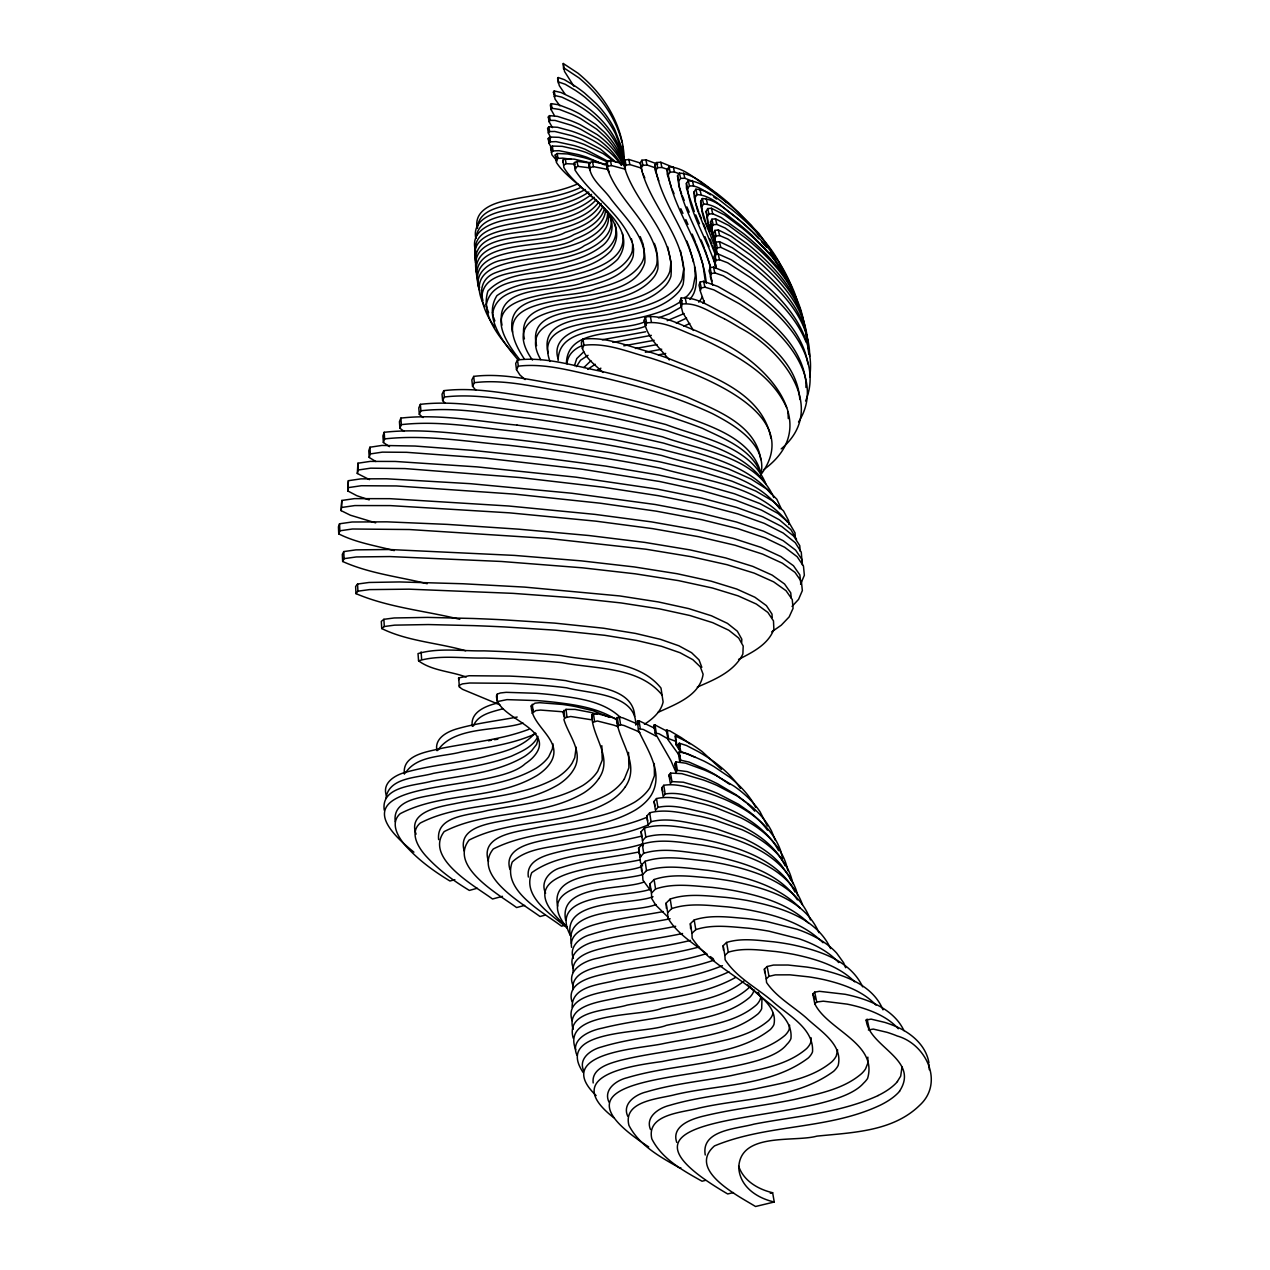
<?xml version="1.0" encoding="UTF-8"?>
<svg xmlns="http://www.w3.org/2000/svg" width="1270" height="1270" viewBox="0 0 1270 1270"><rect width="100%" height="100%" fill="white"/><g stroke="black" fill="none" stroke-linecap="round" stroke-linejoin="round"><path stroke-width="1.5" d="M805.942 387.461L805.958 381.54M867.854 1057.132L867.839 1063.133L865.537 1068.896A47.895 21.669 -10.1 0 1 861.504 1073.69C843.058 1089.549 817.705 1093.93 794.75 1099.407C764.937 1105.567 734.536 1108.662 704.913 1115.774C692.499 1118.568 670.925 1125.569 676.735 1142.397M789.607 1025.112L789.178 1029.43A38.544 18.129 -9.5 0 1 784.939 1035.415C764.492 1052.449 736.267 1055.846 711.168 1061.529C683.212 1066.943 654.606 1069.499 627.253 1077.706C616.585 1080.151 603.075 1089.596 608.949 1102.058M576.167 747.204L574.739 757.698L572.183 763.016A62.278 36.02 -6.5 0 1 557.689 777.145C526.066 795.353 488.474 796.56 453.517 803.942C438.515 806.799 407.511 812.197 416.084 834.152M623.411 158.147L622.84 146.431M624.284 162.687C624.554 131.683 609.124 102.203 586.962 81.169A200.469 156.305 -4.3 0 0 578.04 73.247L563.277 63.5L564.515 71.438L573.929 86.265M741.68 642.382L741.807 639.191L737.346 631.222L727.456 623.38L711.47 615.791L688.689 608.6L658.384 601.948L619.823 595.947L524.621 587.105L462.867 583.755L399.494 581.946L369.046 582.47L357.553 584.041L355.616 586.518L355.997 593.646C388.81 607.616 425.291 610.791 459.788 619.315M809.625 356.505C810.085 323.628 786.86 296.577 763.54 275.923A379.047 258.715 -5.5 0 0 751.141 265.732L733.679 253.428L720.741 247.333L717.312 247.856L716.121 250.793L716.582 254.159M632.682 243.999L632.365 250.634A29.591 22.241 -10.5 0 1 630.825 254.984C621.76 271.526 601.377 277.289 584.422 281.908C560.006 293.148 493.284 281.972 502.015 325.104M607.52 211.55C608.759 225.885 594.773 235.426 583.597 240.808C558.34 252.079 530.257 253.174 503.73 259.842C489.363 261.747 473.091 273.606 479.425 289.798M605.584 210.185C604.409 225.885 587.105 234.267 574.516 239.379C549.783 255.683 462.47 240.824 479.568 290.449M634.746 716.391C633.317 685.943 587.391 686.467 565.864 680.641C554.752 679.212 543.576 678.196 532.4 677.386A473.647 243.919 -5.1 0 0 509.619 676.084L469.09 675.735L458.613 677.958L459.438 687.054L462.534 689.324L499.84 704.834M635.73 725.106C636.73 693.245 588.327 693.674 566.817 687.832C555.673 686.403 544.465 685.403 533.257 684.609A474.789 243.38 -5.1 0 0 510.413 683.323L469.773 683.006L462.534 683.863L459.264 685.228L459.438 687.054M589.328 162.941L577.088 161.385L574.405 162.592L574.167 165.084L576.024 168.719M552.91 743.696L552.434 748.792L548.719 756.729A58.309 33.941 -6.2 0 1 536.527 767.985C508.111 784.717 474.25 786.749 442.547 792.924C426.371 797.385 391.906 797.512 395.256 821.817M574.405 162.592L575.008 170.053C591.534 195.707 620.284 212.725 631.952 241.887M385.969 797.957C389.128 777.018 417.528 778.05 433.419 773.351C459.613 768.62 486.378 765.588 511.429 756.174C521.129 751.649 533.162 746.887 537.924 736.362M811.181 1037.828L810.689 1042.543A40.275 18.701 -9.6 0 1 806.656 1048.56C785.971 1066.451 756.761 1069.737 731.075 1075.626C702.881 1081.056 674.053 1083.659 646.462 1091.882C635.81 1094.359 621.982 1103.566 627.697 1116.171M476.012 238.3C478.123 216.075 506.793 216.011 523.415 211.852C545.703 207.597 569.595 205.105 588.82 192.024M477.456 228.235C478.409 208.994 502.174 206.581 516.779 203.248C538.178 199.152 560.276 196.771 580.311 187.674M481.949 295.64C484.457 273.098 513.731 273.352 530.669 269.018C554.688 264.462 580.644 261.826 600.885 246.824C612.219 239.236 616.061 223.441 607.123 212.058M486.41 304.387C492.315 276.32 530.971 281.607 552.418 274.717C572.77 270.542 595.392 266.51 610.632 251.174C636.572 216.027 571.611 187.388 556.371 162.322L555.244 154.956L557.212 153.527L567.833 153.956L583.835 157.607A167.1 124.65 -7.3 0 1 592.757 160.353L598.694 162.481M492.712 312.642C498.777 284.512 537.528 289.846 559.102 282.908C579.564 278.717 602.282 274.685 617.649 259.318C643.763 223.663 578.485 193.897 563.88 167.513L562.975 160.099L565.277 158.75L574.342 159.179L590.455 162.941M760.714 475.266C768.159 444.833 735.171 425.45 712.486 413.671C685.165 400.844 656.384 391.382 627.221 383.715A691.594 393.065 -3.2 0 0 603.202 377.682C575.294 372.237 546.925 362.776 518.319 366.157L516.493 369.649L519.906 374.967L525.113 379.555M567.039 363.871C567.293 355.282 574.135 348.837 581.708 345.821M574.437 365.681L576.755 358.584L583.771 351.79M538.083 739.124L536.607 744.363L531.717 750.665A55.293 32.385 -6 0 1 524.431 756.491C496.237 773.192 462.597 775.208 431.101 781.352C415.02 785.749 380.683 786.003 384.254 810.212M809.704 376.904C815.467 338.82 789.591 304.625 761.603 281.734A372.475 253.476 -5.7 0 0 748.982 271.764L731.234 259.794L718.185 253.984L714.804 254.587L713.708 257.572L715.804 266.049M837.628 1049.941L836.247 1056.005A43.18 19.796 -9.9 0 1 831.739 1061.879C810.498 1079.548 781.225 1083.104 755.158 1088.946C726.726 1094.422 697.643 1097.058 669.798 1105.297C659.162 1107.821 645.033 1116.774 650.51 1129.554M524.113 358.664C470.281 276.844 618.982 317.135 642.699 267.859A31.274 23.336 -10.7 0 0 644.842 262.334C646.557 236.918 625.269 217.757 611.013 199.12C603.409 187.817 587.565 177.816 589.455 162.639L592.55 161.639L605.6 164.163M589.693 170.164L589.455 162.639M754.031 989.933L753.348 992.14A36.671 17.812 -9.2 0 1 749.887 997.204C727.027 1016.746 694.515 1019.175 666.274 1025.382C645.509 1034.113 553.212 1028.351 583.263 1072.642M616.775 719.153A131.366 74.533 -6.8 0 0 612.759 717.629L596.281 713.422L591.915 714.74L591.836 718.979M591.915 714.74C591.296 736.362 613.727 757.142 598.821 778.573M760.73 997.569L760.031 999.76A36.719 17.716 -9.2 0 1 756.555 1004.792C736.79 1022.017 708.787 1025.239 684.181 1030.922C656.638 1036.304 628.412 1038.765 601.488 1046.972C591.455 1049.48 578.453 1058.148 583.422 1070.086M604.504 208.597C600.551 222.409 586.01 229.759 573.738 234.632C548.084 251.381 460.28 235.394 479.647 287.385M802.481 565.055L801.942 559.514L795.623 550.132L783.145 540.671L763.714 531.273L736.505 522.018L700.611 513.064L655.145 504.492L571.77 493.236L470.36 483.679L386.461 478.79L360.902 478.869L348.377 480.695L347.789 490.95L356.902 495.729L369.205 499.888M347.789 490.95L348.377 480.695M654.796 728.52A180.562 101.203 -6.5 0 0 653.145 727.504L639.048 720.804L637.492 721.027L637.778 724.471M800.211 551.291L799.767 545.687L793.75 536.146L781.701 526.494L762.857 516.858L736.394 507.333L701.484 498.031L657.209 489.093L575.961 477.171L477.075 466.884L395.208 461.454L370.221 461.391L357.934 463.217L357.299 473.472L369.491 479.647M357.299 473.472L358.315 469.995L357.934 463.217M637.492 721.027L638.35 730.028C647.287 750.062 664.385 773.112 651.161 795.258A61.881 34.893 -7.9 0 1 635.698 809.831C592.122 835.231 537.591 826.564 493.284 848.979C472.107 875.109 522.557 903.684 540.004 916.511L545.068 915.162M800.83 583.962L799.878 574.929L793.464 565.753L780.828 556.546L761.174 547.433L733.647 538.543L697.373 529.971L651.431 521.875L594.836 514.366L508.635 506L389.858 498.681L354.441 498.634L341.805 500.459L341.185 510.667L350.377 515.207L375.65 522.859M341.185 510.667L341.805 500.459M772.986 1013.349L772.223 1015.508A37.322 17.78 -9.3 0 1 768.636 1020.509C748.554 1037.638 720.439 1040.94 695.611 1046.623C670.528 1051.354 645.081 1054.227 620.268 1060.387C609.267 1063.45 591.328 1068.213 593.169 1082.961M795.242 536.654L795.036 532.876L789.4 523.208L777.954 513.413L759.952 503.571L734.584 493.824L701.04 484.251L658.447 474.98L605.917 466.122L539.559 457.39L471.948 450.326L415.036 446.04L381.889 445.437L369.919 447.231L368.792 450.771L369.205 457.47L375.825 461.534M369.205 457.47L370.332 453.93L369.919 447.231M805.64 379.809C801.164 348.329 776.272 325.072 751.745 307.213A368.062 246.221 -5.9 0 0 737.664 297.751L717.963 286.512L703.628 281.305L700.024 282.115L699.008 285.21L700.214 290.306M700.024 282.115L701.278 287.972L700.262 291.068L704.517 302.974M693.42 330.47L682.641 312.356L679.99 301.276L681.053 298.101C696.15 296.45 709.724 306.784 723.027 312.865A377.825 249.158 -5.7 0 1 738.775 322.056C766.524 339.836 797.401 364.061 799.814 399.463M681.212 307.213L682.276 304.038L681.053 298.101M807.942 363.918C803.116 334.518 780.971 311.896 758.555 293.941A368.3 248.793 -5.8 0 0 745.411 284.226L726.98 272.621L713.518 267.097L710.073 267.795L709.041 270.827L712.105 281.019M710.073 267.795L711.359 273.606L710.327 276.638L712.708 285.115M788.765 524.542L788.686 520.748L783.542 510.984L772.843 501.063L755.841 491.077L731.806 481.124L699.945 471.297L659.447 461.74L609.425 452.549L546.227 443.405A1292.146 581.898 -2.6 0 0 506.984 438.642C466.217 435.134 425.053 427.752 384.191 432.292L382.921 435.88L383.365 442.5L389.493 446.627M383.365 442.5L384.635 438.912L384.191 432.292M791.226 598.138L790.75 592.852L784.527 583.978L772.16 575.119L752.824 566.404L725.726 557.959L689.991 549.894L644.716 542.385L588.962 535.527L518.652 529.177L447.135 524.383L387.048 521.843L352.092 522.002L339.534 523.78L338.423 526.875L338.757 533.892C356.076 542.687 375.618 545.671 394.256 550.608M338.757 533.892L339.852 530.797L339.534 523.78M714.804 254.587L716.089 260.334L714.994 263.303L715.851 268.367M805.577 401.034C822.198 361.299 790.003 322.516 759.952 299.72A369.205 248.65 -5.8 0 0 746.776 290.02L723.233 275.78L714.804 272.891L711.359 273.606M669.29 359.95C659.733 347.71 645.938 336.55 644.239 320.151L645.477 316.881C663.067 314.627 679.625 324.707 695.785 330.644A416.687 267.843 -5.2 0 1 709.978 337.217C760.968 356.695 827.278 422.831 764.127 469.36M645.366 326.168L646.62 322.897L645.477 316.881M517.033 425.117C478.488 421.338 439.547 413.718 400.86 418.1L399.431 421.688L399.907 428.228L404.082 431.371M399.907 428.228L401.352 424.64L400.86 418.1M807.736 341.757C803.942 312.579 783.384 289.163 762.143 270.256A378.127 258.858 -5.5 0 0 749.776 260.064L732.361 247.761L719.455 241.665L716.026 242.189L714.835 245.11L716.677 253.587M532.463 360.045C499.999 314.135 560.769 309.023 591.455 304.197C613.426 299.434 639.794 295.481 654.367 276.463A33.163 24.654 -11 0 0 657.892 268.684C660.146 226.568 615.569 201.739 605.933 163.766L606.981 161.258L610.473 160.48L624.237 164.148M606.869 168.831L607.901 166.322L606.981 161.258M800.576 584.216L804.354 575.294L803.465 566.087L797.147 556.704L784.654 547.259L765.175 537.877L737.886 528.653L701.913 519.716L656.336 511.175L600.154 503.19L514.54 494.125L396.494 485.95L361.299 485.727L348.726 487.553M576.374 366.633L580.517 360.251L588.073 355.314M773.779 497.57C755.967 456.057 700.119 450.358 662.527 436.832C633.492 430.022 604.329 423.783 574.865 419.068A1086.945 530.304 -2.5 0 0 528.971 411.988C492.982 407.972 456.581 400.145 420.37 404.336L418.782 407.924L419.322 414.369L423.021 417.544M419.322 414.369L420.91 410.781L420.37 404.336M405.447 772.938C417.131 755.126 442.992 756.936 461.581 751.872C486.728 747.411 512.667 744.283 536.099 733.504M805.529 329.867C801.37 301.323 781.558 278.257 760.92 259.382A384.143 264.287 -5.3 0 0 748.633 248.968L731.282 236.331L718.328 229.965L714.819 230.41L713.502 233.283L715.645 243.475M437.642 750.522C454.596 725.662 496.903 731.568 523.049 723.074M620.22 717.217C602.329 700.389 576.358 698.056 552.99 694.865A289.528 157.305 -5.7 0 0 536.4 693.293L506.19 692.325L500.364 692.975L497.237 694.15L496.491 695.817C496.062 719.106 560.245 728.98 532.543 757.872A55.435 32.337 -6 0 1 525.24 763.699C491.776 795.512 315.69 773.493 413.925 852.138M714.819 230.41L716.105 236.029L714.788 238.903L715.343 243.935M497.237 703.12L497.237 694.15M602.52 207.058C595.678 221.424 579.311 227.949 565.086 232.505C540.702 245.904 467.408 232.823 477.06 277.463M770.938 438.198C762.127 391.144 706.945 374.221 667.623 358.108A523.78 320.103 -4.1 0 0 649.002 351.806C627.491 346.075 605.504 336.312 582.978 339.201L581.39 342.582C581.914 355.965 594.297 363.998 603.012 372.459M582.358 348.694L583.946 345.297L582.978 339.201M473.281 726.107C477.869 714.296 492.173 711.867 502.952 708.739M766.016 484.362C750.633 445.405 700.85 437.785 665.956 424.561C639.429 417.592 612.759 411.178 585.756 406.289A970.359 495.395 -2.6 0 0 543.735 398.939C510.651 394.7 477.155 386.667 443.77 390.652L442.039 394.224L442.627 400.59L445.294 403.257M442.627 400.59L444.373 397.018L443.77 390.652M772.176 617.49L772.001 614.108L766.397 605.631L754.888 597.233L736.695 589.026L711.073 581.152L677.18 573.738L634.206 566.928L581.247 560.864L514.461 555.403L389.366 549.513L355.965 549.862L343.741 551.577L342.313 554.403L342.646 561.483C369.3 573.484 399.002 576.77 427.212 583.724M342.646 561.483L344.091 558.657L343.741 551.577M712.867 233.934L710.47 222.044L711.914 219.202L715.534 218.837L728.662 225.425L746.093 238.363A389.588 269.224 -5.1 0 1 758.396 248.983C779.891 268.526 798.83 292.814 803.735 322.151M715.407 242.872L712.153 232.616L711.74 227.6L713.184 224.758L711.914 219.202M624.284 779.161L628.904 767.731L628.539 752.396M761.095 473.837C751.316 435.34 704.58 424.942 672.56 411.75C648.954 404.622 625.173 398.034 601.028 392.954A840.2 451.358 -2.7 0 0 563.499 385.35C533.844 380.857 503.761 372.65 473.694 376.396L471.853 379.936L472.535 386.223L475.821 390.223M625.411 786.702C640.89 763.635 618.093 741.426 616.394 718.455L619.442 717.121L622.919 717.883L635.127 723.027A148.288 83.772 -6.8 0 1 636.905 723.948M472.535 386.223L474.377 382.683L473.694 376.396M601.202 203.375C592.439 219.519 572.833 225.504 556.26 229.965C532.384 240.84 467.074 230.251 476.52 272.717M760.793 459.661C755.713 424.005 715.312 409.988 686.864 396.891C666.893 389.62 646.747 382.857 626.142 377.571A690.023 393.589 -3.2 0 0 602.186 371.523C574.357 366.062 546.052 356.584 517.525 359.966L515.699 363.442L516.493 369.649M597.313 714.216A140.224 79.423 -6.7 0 0 589.994 712.264L575.024 709.406L565.991 709.374L562.959 712.089L564.15 717.121M563.832 710.406L564.801 717.867L563.912 719.55C568.658 735.822 584.692 752.904 573.135 770.398A62.436 35.957 -6.5 0 1 558.594 784.511C516.477 809.8 463.09 800.814 420.195 823.087C408.734 832.961 418.878 848.582 426.895 857.044C439.166 870.331 453.93 881.078 469.344 890.413L477.234 888.27M625.554 169.72L623.633 162.56L625.03 160.02L628.856 159.464L640.366 163.02M540.766 359.648C518.89 322.04 570.77 316.024 595.408 312.468C619.792 307.515 648.319 304.435 666.083 285.036A34.766 25.733 -11.4 0 0 670.925 276.288C675.307 234.442 635.698 205.121 624.602 167.656L626.015 165.132L625.03 160.02M563.531 68.961L563.277 63.5M707.819 221.536L706.12 211.36L707.692 208.566L711.438 208.264L724.773 215.074L742.394 228.251A393.906 273.32 -4.9 0 1 754.809 239.046C774.7 257.588 793.306 279.829 798.703 307.181M715.899 245.3L707.66 221.869L707.358 216.868L708.93 214.058L707.692 208.566M798.544 421.957C824.865 380.857 787.194 335.264 753.126 313.055A368.967 246.062 -5.9 0 0 739.013 303.594L713.851 289.862L704.898 287.163L701.278 287.972M705.58 221.631L700.818 206.28L700.627 201.295L702.31 198.533C716.232 199.231 726.742 210.931 737.648 218.63A396.669 276.288 -4.7 0 1 750.205 229.537C767.62 245.681 783.558 264.398 791.575 287.068M717.232 252.333L703.802 218.615L702.04 211.725L701.85 206.74L703.532 203.978L702.31 198.533M897.35 1081.548L900.684 1076.134L902.018 1066.943M899.509 1091.216C920.337 1059.482 868.632 1046.956 866.188 1020L871.093 1019.127L884.761 1022.382A144.097 64.77 -9.7 0 1 895.001 1026.096C910.86 1032.621 926.068 1045.226 928.957 1062.974M624.014 160.052L621.363 146.812L614.616 129.222A149.098 116.586 -6.1 0 0 596.456 103.791L584.39 92.885A169.466 131.874 -5.5 0 0 574.611 85.788L564.404 79.677L558.244 77.549L557.578 78.613L559.292 85.646L565.039 94.155M558.34 83.185L558.244 77.549M454.835 879.665L449.945 880.999C434.467 871.649 419.64 860.901 407.289 847.614C399.288 839.184 388.874 823.69 400.193 813.689C442.658 791.464 495.697 800.513 537.4 775.271A58.483 33.877 -6.2 0 0 549.608 764.032C565.848 741.029 531.05 727.202 531.225 705.866L534.987 703.167L539.655 702.691L562.578 704.469A185.642 103.886 -6.2 0 1 574.977 706.469L592.963 710.66L608.981 717.137M642.207 171.879L640.207 162.798L641.874 160.242L645.922 159.861L657.701 164.148M532.082 713.248L535.861 710.565L540.544 710.073L563.531 711.835M550.021 361.474C535.067 321.913 593.36 324.406 616.283 317.929C638.016 313.357 662.972 309.308 678.593 291.973A35.687 26.289 -11.7 0 0 683.133 284.305C690.293 240.855 650.113 207.899 641.239 167.942L642.906 165.386L641.874 160.242M715.836 255.921L697.071 209.121L694.182 196.866L694.055 191.913L695.849 189.198C710.009 189.96 720.741 201.724 731.869 209.55A397.51 277.876 -4.5 0 1 744.601 220.504C760.365 235.125 775.24 251.587 783.685 271.574M695.373 202.263L695.261 197.31L697.055 194.596L695.849 189.198M559.911 105.87L555.101 99.203L553.418 92.107L554.228 90.932L561.038 92.519L572.151 97.853A152.765 118.412 -6.2 0 1 580.612 102.854C602.155 116.538 619.887 138.255 623.903 163.957M554.18 96.726L554.99 95.552L554.228 90.932M694.309 211.518L686.467 188.246L686.403 183.34L688.276 180.657C702.643 181.451 713.613 193.183 724.979 201.057A395.875 277.717 -4.5 0 1 737.902 212.011L758.984 233.521L771.049 250.539M715.804 266.922C708.12 240.332 690.737 216.376 687.578 188.69L689.451 185.991L688.276 180.657M658.812 180.88L654.987 169.736L654.78 165.1L656.606 162.512L660.797 162.258L672.655 167.084M693.483 262.176C685.498 229.806 662.035 202.867 655.86 170.291L657.685 167.703L656.606 162.512M760.968 474.567C803.672 416.258 711.629 380 668.814 364.173A525.018 319.77 -4.1 0 0 650.145 357.886C628.571 352.155 606.52 342.408 583.946 345.297M710.184 266.589C701.58 235.537 680.91 208.105 677.529 175.768L679.434 173.117C693.96 173.863 705.199 185.452 716.772 193.294A391.017 275.272 -4.4 0 1 729.901 204.121L751.316 225.425L759.698 236.284M678.72 185.896L678.672 181.054L680.593 178.403L679.434 173.117M671.433 187.388L667.242 174.276L667.147 169.513L669.052 166.894C683.625 167.497 695.119 178.8 706.866 186.468A381.54 269.621 -4.5 0 1 712.47 190.754M706.279 283.305C702.913 244.3 674.608 212.582 668.258 174.752L670.179 172.133L669.052 166.894M675.973 761.905L677.386 770.318L676.18 771.969L674.767 763.556L675.973 761.905L685.689 763.191L704.342 770.001A241.935 128.873 -6.9 0 1 716.248 775.573L734.203 786.257A216.551 116.046 -7.2 0 1 760.016 811.705L767.334 825.992M679.228 751.903L680.641 760.206L679.72 761.46L678.307 753.173L679.228 751.903L687.53 753.761L703.707 760.968A254.238 136.35 -6.6 0 1 714.105 766.667L729.853 777.367A225.885 121.904 -6.9 0 1 752.808 802.195L755.602 807.355M623.967 164.957L620.855 156.432A118.904 92.313 -7.4 0 0 604.091 131.953L595.947 124.603L579.771 113.951A143.827 110.934 -6.7 0 0 570.674 109.426L558.705 104.775L551.291 103.648L550.323 104.918L551.069 109.585L554.434 115.57M535.13 732.853C522.494 748.173 501.142 752.348 482.917 757.174C457.883 762.841 432.165 765.08 407.384 771.811C396.7 774.224 381.968 781.875 386.223 795.147M551.069 109.585L552.037 108.315L551.291 103.648M598.567 202.47C586.613 217.884 565.928 222.774 547.846 226.949C525.685 235.664 473.789 227.616 475.393 262.779M670.528 773.065L671.941 781.606L670.369 783.669L668.957 775.129L670.528 773.065L681.863 773.668L703.231 779.955A233.14 123.253 -7.1 0 1 716.772 785.336L737.06 795.925L748.697 804.116A207.169 110.204 -7.4 0 1 771.541 831.088L775.383 840.422M355.997 593.646L357.934 591.169L357.553 584.041M778.605 850.646A199.342 104.648 -7.6 0 0 725.186 807.482L717.836 804.577A230.188 119.904 -7.3 0 0 706.358 800.64C693.007 797.147 679.148 791.654 665.162 793.972L663.162 796.449L661.765 787.797L663.75 785.304C677.704 782.987 691.515 788.511 704.834 792.02A229.489 120.237 -7.3 0 1 716.28 795.972L723.598 798.894A198.739 104.934 -7.6 0 1 781.018 851.9L782.479 858.361M583.882 367.522L590.947 360.728M679.307 743.204L680.704 751.38L679.958 752.3L678.561 744.125L679.307 743.204L686.467 745.506L698.309 751.649A265.351 143.256 -6.2 0 1 709.612 758.65C721.423 766.762 732.457 776.43 740.426 788.432M552.45 127.619L549.084 121.698L548.338 116.983L549.466 115.633L557.498 116.38L570.293 120.491A140.51 107.775 -7 0 1 579.993 124.619L597.154 134.604A109.966 85.026 -7.8 0 1 622.522 163.846M549.084 121.698L550.212 120.348L554.99 120.412L571.087 125.19A140.827 107.775 -7 0 1 580.803 129.318L598.011 139.303A110.204 85.026 -7.8 0 1 621.649 165.211M617.522 726.107L620.586 724.757L624.062 725.519L636.318 730.647A148.701 83.598 -6.8 0 1 639.874 732.52M785.178 865.838A194.358 101.171 -7.7 0 0 776.907 852.757A192.119 100.044 -7.7 0 0 742.125 826.294L716.915 816.229A228.902 118.078 -7.4 0 0 704.183 812.498C689.102 809.276 673.354 803.973 657.892 807.355L655.447 810.26L654.05 801.465L656.495 798.56C671.925 795.179 687.626 800.497 702.643 803.751A228.203 118.412 -7.4 0 1 715.359 807.498L740.489 817.61A191.532 100.314 -7.7 0 1 775.208 844.169A193.77 101.457 -7.7 0 1 787.797 870.712M790.813 880.253A192.453 99.282 -7.8 0 0 788.289 875.157L781.304 865.14A186.436 96.234 -7.9 0 0 743.76 838.549L716.248 828.802A229.918 117.348 -7.5 0 0 702.278 825.325C685.53 822.373 667.972 817.34 651.065 821.722L648.16 825.024L646.795 816.102L649.684 812.8C666.528 808.418 684.038 813.483 700.722 816.435A229.219 117.697 -7.5 0 1 714.661 819.944L742.093 829.739A185.849 96.504 -7.9 0 1 779.558 856.424M596.265 199.676C579.58 217.71 553.212 220.853 530.384 225.425C510.334 229.664 467.995 230.68 475.631 261.414M641.794 836.755L641.128 831.644L644.446 827.992C662.591 822.738 681.736 827.484 699.945 830.135A231.426 117.491 -7.5 0 1 714.978 833.406C747.22 841.661 784.082 856.504 796.29 890.318A192.945 99.187 -7.8 0 1 797.655 895.652M621.141 165.068C611.41 151.162 596.916 141.287 581.406 134.81A141.414 107.791 -7.2 0 0 571.135 130.985L557.514 127.286L548.878 126.809L547.576 128.222L548.338 132.969L550.799 137.716M643.176 845.804L642.493 840.692L645.827 837.041C664.035 831.787 683.228 836.517 701.5 839.153A232.124 117.126 -7.5 0 1 716.582 842.391C746.569 850.217 780.145 862.759 794.988 892.064M548.338 132.969L549.624 131.556L554.784 131.461L571.929 135.731A141.732 107.791 -7.2 0 1 582.231 139.557L600.377 149.034L615.712 162.02M792.051 606.409L798.56 599.376L802.354 590.582L801.402 581.549L794.988 572.389L782.336 563.197L762.619 554.117L735.028 545.243L698.659 536.702L652.605 528.637L595.868 521.16L509.445 512.842L390.319 505.603L354.822 505.571L342.138 507.397M641.175 856.71L639.128 853.424L638.604 848.074L642.303 844.137C661.495 838.184 681.958 842.613 701.421 844.979A233.537 117.173 -7.6 0 1 717.344 847.995C750.681 855.694 789.797 869.601 802.497 904.653M642.556 865.87L640.493 862.6L639.985 857.25L643.684 853.329C662.94 847.376 683.466 851.773 702.993 854.107A234.267 116.808 -7.6 0 1 718.963 857.107C748.03 863.933 779.732 874.252 797.465 899.906M641.556 870.871L641.175 865.378L645.128 861.282C664.988 854.869 686.292 858.98 706.564 861.092A234.14 116.062 -7.7 0 1 723.043 863.902C756.952 871.125 797.481 884.158 810.435 919.909M650.589 890.587L642.953 880.158L642.572 874.697L646.525 870.601C666.464 864.187 687.832 868.267 708.168 870.363A234.871 115.665 -7.7 0 1 724.694 873.141C751.888 878.808 779.986 887.635 799.957 907.907M650.319 889.127L650.034 883.666L654.098 879.538C672.306 873.347 691.928 876.522 710.644 878.014A231.442 113.332 -7.9 0 1 732.853 881.332C765.477 888.095 804.72 899.271 818.928 932.688M668.179 917.305L655.749 905.113L651.748 898.541L651.462 893.096L655.558 888.984C673.814 882.793 693.499 885.936 712.279 887.412A232.172 112.935 -7.9 0 1 734.552 890.699C761.174 895.985 788.924 903.954 808.831 923.369M868.362 1029.954L873.284 1029.081L886.984 1032.304A144.558 64.468 -9.7 0 1 897.255 1036.003C926.036 1044.004 944.324 1082.421 919.893 1105.091C892.858 1131.713 852.392 1132.491 816.928 1136.126C794.179 1142.413 740.251 1131.919 738.759 1167.447A174.18 73.247 -10.7 0 0 740.188 1175.385C744.934 1190.196 759.889 1198.737 774.255 1202.007L772.636 1192.72C758.238 1189.403 743.331 1180.767 738.616 1165.939M666.385 908.336L666.163 903.065L670.195 899.049C688.022 893.016 707.263 895.985 725.63 897.366A225.314 108.966 -8.1 0 1 747.379 900.493C778.685 906.859 816.118 917.115 830.612 948.595M707.358 954.373C693.436 943.261 676.926 933.704 667.861 917.861L667.655 912.606L671.703 908.606C689.594 902.573 708.882 905.51 727.313 906.859A226.028 108.569 -8.1 0 1 749.125 909.971C775.732 915.051 803.402 923.068 823.024 942.737M552.18 149.146L548.989 143.288L548.243 138.478L549.719 137.033L558.99 137.335L573.405 140.795A145.844 110.427 -7.3 0 1 584.232 144.447L603.234 153.638L612.664 160.306M548.989 143.288L550.481 141.827L556.038 141.621L574.215 145.59A146.177 110.427 -7.3 0 1 585.057 149.241L608.838 161.766M690.578 928.592L690.372 923.687L694.182 919.988C711.073 914.416 729.202 917.226 746.538 918.575A214.424 102.378 -8.3 0 1 767.08 921.591L797.084 929.243A163.751 79.248 -8.7 0 1 836.708 953.167L843.597 962.708L845.645 967.724M648.7 1146.921C517.35 1061.418 753.666 1087.104 786.67 1044.575A38.656 18.05 -9.4 0 0 790.94 1038.606C793.163 1016.873 768.652 1004.475 754.936 991.584C734.108 973.915 707.581 961.358 692.15 938.228L691.959 933.339L695.785 929.64C712.724 924.068 730.917 926.862 748.3 928.179A215.106 101.981 -8.3 0 1 768.921 931.164L798.989 938.768A164.274 78.962 -8.7 0 1 838.708 962.565M723.424 950.024L723.186 945.674L726.583 942.451C741.839 937.704 758.111 940.403 773.7 941.8A198.485 93.535 -8.6 0 1 792.242 944.753C818.959 950.516 850.186 960.183 862.663 986.838M680.799 1167.654L679.672 1167.924C660.527 1157.192 639.35 1145.572 628.92 1125.363C622.697 1100.661 659.067 1098.947 675.1 1094.629C719.28 1084.231 770.842 1086.326 808.466 1057.831A40.402 18.621 -9.6 0 0 812.53 1051.846C814.134 1027.763 786.844 1014.73 771.541 1000.442C755.872 987.298 736.409 977.281 725.122 959.755L724.884 955.421L728.297 952.198C743.601 947.452 759.92 950.135 775.557 951.516A199.12 93.154 -8.6 0 1 794.163 954.437C815.896 959.025 838.629 965.756 854.726 981.837M594.233 197.294C574.707 214.582 547.322 216.98 522.78 221.758C505.19 225.425 471.964 227.505 475.567 252.984M685.165 298.021L687.943 295.227A36.401 26.765 -11.9 0 0 692.928 287.687L695.293 275.923L694.579 266.875M764.731 972.693L764.397 969.105L767.144 966.518L773.446 965.057L788.067 965.025L806.879 967.089A178.34 82.868 -9 0 1 822.627 970.026C846.106 975.693 873.22 985.742 882.983 1009.84M814.991 998.934L812.816 993.934L814.721 992.14L819.42 991.314L845.137 994.283A157.083 71.882 -9.4 0 1 857.377 997.268C875.951 1002.697 895.366 1012.365 903.986 1030.684M705.469 1180.37L702.024 1181.211C683.054 1170.575 661.956 1159.034 651.812 1138.857C646.128 1114.012 682.609 1112.599 698.802 1108.138C743.537 1097.788 795.242 1099.503 833.66 1071.277A43.323 19.701 -9.9 0 0 838.184 1065.419C843.248 1044.21 819.483 1030.494 806.355 1017.921C793.083 1006.237 776.637 997.363 766.556 982.504L766.239 978.932L769.001 976.344L775.303 974.884L789.988 974.836L808.847 976.868A178.911 82.518 -9 0 1 824.643 979.789C843.264 984.266 862.6 990.838 875.998 1005.141M733.473 1192.562L727.694 1193.959C571.913 1102.931 823.865 1128.871 863.521 1083.215A48.054 21.574 -10.1 0 0 867.585 1078.436C877.983 1043.416 827.326 1029.843 814.8 1003.824L816.721 1002.03L823.278 1001.173L847.233 1004.141A157.591 71.564 -9.4 0 1 859.504 1007.11C873.744 1011.349 888.222 1017.492 898.303 1028.748M744.061 980.964C721.138 999.442 689.769 1002.316 661.94 1008.237C641.953 1017.016 560.165 1010.428 575.739 1049.766M781.193 448.897C829.088 408.575 781.844 349.504 740.14 327.962A378.762 248.983 -5.8 0 0 724.36 318.786M721.471 769.461L702.119 751.554A266.859 145.177 -6 0 0 690.213 743.442L675.307 735.901L675.942 744.617L679.117 749.681M675.942 744.617L680.418 745.236M557.07 161.02L551.926 154.845L550.608 147.526L552.307 146.066L562.229 146.352L577.437 149.765A154.75 116.316 -7.3 0 1 585.962 152.4L607.028 161.703M551.37 152.384L553.085 150.924L559.054 150.685L578.263 154.607A155.099 116.316 -7.4 0 1 586.803 157.226L604.599 164.846M591.582 194.358C569.658 211.598 540.544 213.169 514.207 218.551C497.062 220.662 468.011 228.394 475.805 251.65M701.834 667.306L699.04 659.908L691.578 652.701L678.878 645.795L660.384 639.318L635.508 633.428L603.631 628.237L554.657 623.11L503.857 619.839A1034.351 456.39 -4.1 0 0 473.17 618.49L427.704 617.395L394.176 617.966L383.873 619.315L381.302 621.379L381.746 628.555C407.686 641.334 438.071 642.763 465.677 650.78M381.746 628.555L384.318 626.507L394.652 625.142L428.276 624.554L473.869 625.634A1036.574 455.216 -4.1 0 1 504.634 626.951L555.577 630.19L604.679 635.286L636.635 640.445L661.575 646.319L680.117 652.764L692.833 659.67L700.326 666.861L703.104 674.227C699.961 695.881 675.18 704.342 657.812 712.486M587.677 369.237L595.281 364.284M556.022 159.845L557.99 158.417L562.626 158.131L571.008 159.242M771.684 631.889L781.288 625.173L789.162 616.918L793.067 608.346L792.258 599.567L786.035 590.693L773.636 581.85L754.269 573.151L727.107 564.721L691.277 556.704L645.89 549.211L548.513 538.464L409.4 529.526L352.457 529.003L339.852 530.797M592.963 722.297L597.344 720.979L613.87 725.17A131.715 74.39 -6.9 0 1 617.887 726.678M682.101 300.577C655.764 318.913 622.395 319.722 592.042 326.469C575.85 328.581 551.466 337.931 558.054 358.712M681.545 306.832L669.528 313.722L658.463 317.897M644.446 724.297C652.637 718.931 660.924 711.946 663.115 701.961L661.003 688.086C637.857 659.32 594.312 662.035 561.165 655.542C545.83 654.05 530.463 653.002 515.096 652.177A736.775 352.028 -4.6 0 0 483.949 650.859C462.121 651.304 439.039 647.446 418.02 653.59L418.56 660.813C431.911 670.798 450.755 671.274 466.201 677.053M735.536 977.487C702.358 995.696 663.623 998.188 627.078 1005.11C610.187 1010.587 564.975 1009.587 573.23 1038.193M563.785 165.021L566.071 163.671L575.167 164.116M585.089 189.516C561.419 203.121 533.479 204.438 507.349 210.185C493.014 212.487 471.773 219.932 475.837 238.427M418.56 660.813C439.642 654.653 462.788 658.495 484.68 658.035A738.442 351.187 -4.6 0 1 515.906 659.336C531.32 660.146 546.719 661.194 562.102 662.67C595.312 669.147 638.921 666.369 662.178 695.119M679.926 756.237L668.179 739.95L666.274 730.345L669.671 730.79L680.942 737.425A252.651 138.7 -6 0 1 689.896 743.839M738.568 659.416C752.284 652.399 768.112 644.668 773.875 629.317L773.478 620.887L767.858 612.426L756.317 604.028L738.092 595.852L712.406 587.994L678.434 580.612L635.349 573.834L582.247 567.801L501.364 561.467L389.842 556.562L356.346 556.943L344.091 558.657M667.607 738.283L675.878 741.347M597.408 369.983L600.9 368.189M684.054 313.563L667.163 320.691M686.578 318.072L676.211 322.993M689.816 323.485L683.768 326.215M728.901 971.82C693.706 988.33 654.145 990.521 616.506 998.061C600.599 1001.792 565.42 1005.126 573.135 1029.335M564.801 717.867L570.643 716.486L591.026 719.709M575.246 167.561L577.929 166.37L590.185 167.91M878.189 1095.55C839.137 1113.393 795.56 1116.076 753.904 1124.156C737.298 1128.855 700.802 1129.808 705.247 1154.986M646.954 817.261C616.156 830.04 582.47 832.469 550.053 838.962C534.606 842.232 502.888 846.772 509.984 869.505M648.144 824.928C623.586 835.247 596.9 838.565 570.865 843.121C551.196 847.725 527.717 847.455 512.223 862.028C501.809 890.587 542.719 911.955 561.562 926.179L565.658 925.084M577.755 183.864C555.879 193.405 531.781 195.183 508.683 200.184C494.347 202.454 473.218 209.963 477.266 228.409M697.309 687.086C714.407 679.672 734.25 671.735 742.871 654.018L743.204 646.049L738.727 638.08L728.821 630.253L712.787 622.697L689.959 615.521L659.574 608.886L620.919 602.917L573.199 597.773L513.001 593.36L409.035 589.169L369.459 589.613L357.934 591.169M722.408 965.676C688.308 979.63 651.177 982.456 615.347 989.425C599.424 993.14 564.372 996.585 572.119 1020.778M497.999 701.469L506.984 699.627L537.274 700.595A290.274 156.988 -5.7 0 1 553.91 702.151C574.929 704.691 596.741 707.676 615.109 718.899M528.892 729.313C501.047 739.838 471.138 742.41 442.15 748.205C428.308 751.729 401.891 754.364 404.384 774.113M590.328 167.656L593.439 166.656L606.52 169.18M706.072 953.738C673.402 963.74 639.143 966.502 605.838 973.677C592.153 976.693 565.944 982.329 571.992 1001.76M714.121 960.12C682.53 970.804 649.145 974.026 616.553 980.234C601.186 984.647 571.421 985.488 572.151 1007.348M502.475 896.318L492.522 899.001C474.98 886.047 424.148 858.171 444.151 831.612C487.505 809.292 541.274 818.166 583.867 792.845A64.373 36.846 -7 0 0 598.757 778.573M654.018 726.694L653.859 725.249L655.003 724.948L666.877 731.139M676.259 772.89L670.798 760.412L655.145 733.092L658.908 733.711L668.179 738.965M524.653 905.399L516.62 907.558C499.126 894.651 448.485 866.426 469.09 840.073C512.921 817.705 567.071 826.484 610.14 801.116A63.818 36.274 -7.4 0 0 625.348 786.686M497.586 703.056C486.362 705.691 469.852 711.994 472.313 726.361M698.929 947.023C668.909 955.056 637.826 957.945 607.489 964.47C594.392 967.962 571.024 971.534 572.881 989.727M770.287 1193.292L772.636 1192.72M774.255 1202.007L755.539 1206.5C738.14 1195.8 686.816 1170.003 714.47 1145.921C767.27 1123.887 828.088 1129.903 880.269 1105.17A62.881 27.924 -10.3 0 0 899.636 1091.216M682.276 304.038C697.405 302.371 711.01 312.706 724.36 318.786M641.334 836.184C614.807 842.756 587.518 845.518 560.832 851.392C547.878 854.551 525.574 859.266 528.352 877.046M642.509 843.931C606.457 855.535 563.293 849.979 531.749 872.665C521.827 896.541 551.37 914.686 567.071 927.846M690.515 940.419C659.876 947.88 628.285 950.436 597.725 958.183C585.025 960.501 565.991 969.867 573.119 985.71M646.62 322.897C664.242 320.643 680.847 330.708 697.039 336.645A417.687 267.621 -5.2 0 1 711.264 343.202C740.934 358.029 772.43 376.126 786.606 407.543M644.906 321.755C620.76 332.629 558.26 322.739 558.133 360.537M607.901 166.322L611.41 165.544L625.205 169.196M675.672 926.29C649.859 931.624 623.506 934.26 597.948 940.832C585.184 943.15 566.388 952.69 573.484 968.502M682.546 933.498C654.844 939.467 626.507 942.165 599.027 949.166C587.947 952.071 570.913 957.85 573.23 972.391M602.282 339.757L645.684 331.772M612.854 342.376L651.335 335.359M644.716 326.533C620.919 335.899 567.103 327.009 566.42 363.426M654.145 340.312L623.808 345.805M657.066 344.599L635.476 348.472M661.718 349.234L645.382 352.266M658.431 354.87L665.718 353.457M517.192 717.042C497.697 720.741 477.885 723.011 458.756 728.361C448.5 730.964 434.165 737.711 436.912 750.618M488.41 740.775L491.442 740.219M638.873 851.979C613.124 857.171 586.613 859.298 561.546 867.505C550.339 870.125 539.718 881.38 545.608 893.239M640.048 859.822C603.853 868.442 499.84 868.966 566.833 926.767M716.089 260.334L719.503 259.715L727.662 262.795L750.348 277.495A373.38 253.333 -5.7 0 1 763 287.449C780.891 302.466 797.258 320.246 806.117 342.154M663.321 911.574C641.255 915.686 618.871 918.289 597.122 923.957C585.994 926.846 569.182 932.831 571.563 947.325M670.179 918.781C643.684 924.068 616.458 926.322 590.629 934.561C580.295 937.165 568.5 946.674 573.389 958.469M640.826 866.854C619.744 875.475 549.148 868.569 557.673 906.161M642.017 874.792C616.871 881.777 527.875 880.904 567.42 928.1M644.017 881.999C622.824 890.381 558.038 883.475 565.69 920.369M650.732 889.111C628.11 897.842 545.767 891.413 570.786 936.069M653.018 896.715C632.015 905.177 562.308 898.541 570.452 935.641M656.098 904.526C634.857 913.321 563.499 906.161 571.436 943.737M474.377 382.683C504.507 378.92 534.686 387.112 564.42 391.589A842.058 450.691 -2.8 0 1 602.043 399.193C636.175 406.543 669.989 415.687 702.548 428.371C724.487 439.007 753.094 449.596 761.19 474.98M444.373 397.018C477.853 393.017 511.445 401.034 544.608 405.257A972.471 494.57 -2.6 0 1 586.74 412.591C613.791 417.465 640.54 423.862 667.131 430.816C701.437 442.516 742.156 451.263 764.683 482.267M420.91 410.781C457.216 406.575 493.728 414.401 529.812 418.386A1089.263 529.352 -2.5 0 1 575.818 425.434C605.345 430.149 634.603 436.356 663.702 443.151C701.072 454.739 744.807 462.439 771.239 493.935M401.352 424.64C440.15 420.227 479.187 427.847 517.842 431.594A1198.785 558.356 -2.5 0 1 554.911 436.547C590.772 441.515 626.412 447.897 661.797 455.517C702.04 467.852 752.57 473.25 779.78 508.794M384.635 438.912C425.609 434.34 466.9 441.706 507.778 445.198A1294.86 580.692 -2.6 0 1 547.116 449.929C585.153 454.676 622.998 460.819 660.622 468.217C703.501 480.838 758.269 484.568 787.575 522.224M370.332 453.93L382.333 452.136L406.559 452.31L485.727 458.184L581.247 469.075L659.638 481.505L702.326 490.76L735.949 500.301L761.381 510.048L779.431 519.859L790.892 529.638L796.528 539.306M638.715 728.774L643.223 729.424L654.383 735.219A181.07 100.997 -6.5 0 1 656.05 736.235M358.315 469.995L370.634 468.17L405.035 468.582L520.208 477.568L603.663 487.267L658.384 495.697L702.786 504.619L737.775 513.89L764.286 523.383L783.177 533.019L795.242 542.655L801.275 552.18L802.021 561.515M626.015 165.132L629.856 164.56L641.382 168.116M494.474 739.68L497.824 739.219M716.105 236.029L719.614 235.585L727.773 239.014L749.998 254.572A385.064 264.16 -5.3 0 1 762.302 264.985C784.638 285.242 806.037 310.944 807.72 342.344M713.184 224.758L716.82 224.393L725.091 227.981L747.427 243.919A390.525 269.097 -5.1 0 1 759.762 254.524C777.065 270.399 792.813 288.893 800.894 311.229M642.906 165.386L646.97 165.005L656.161 168.084M671.941 781.606L683.308 782.209L704.723 788.464A233.839 122.92 -7.1 0 1 718.312 793.813L738.664 804.354L750.316 812.53A207.788 109.918 -7.4 0 1 767.509 830.199M708.93 214.058L712.692 213.773L721.122 217.487L743.712 233.744A394.843 273.193 -4.9 0 1 756.142 244.523C773.493 260.556 789.305 279.194 797.338 301.704M657.685 167.703L661.876 167.45L668.75 169.783M703.532 203.978C717.486 204.66 728.012 216.36 738.965 224.076A397.621 276.177 -4.7 0 1 751.538 234.966L772.096 256.445L786.257 277.543M697.055 194.596C711.232 195.342 721.995 207.105 733.155 214.932A398.447 277.765 -4.6 0 1 745.903 225.885L751.967 231.584M670.179 172.133L674.402 171.942L679.545 173.847M689.451 185.991C697.42 185.182 704.12 190.897 710.581 194.802M680.593 178.403L684.784 178.244L691.547 180.864M677.386 770.318L687.133 771.588L705.834 778.367A242.649 128.556 -6.9 0 1 717.772 783.923L735.759 794.575A217.202 115.745 -7.2 0 1 746.157 802.688M552.037 108.315L559.483 109.442L571.468 114.094A144.145 110.934 -6.7 0 1 580.596 118.602L596.805 129.254L604.964 136.604A119.174 92.313 -7.4 0 1 621.76 161.084L622.998 164.497M554.99 95.552L561.816 97.139L572.945 102.457A153.114 118.427 -6.3 0 1 581.438 107.474C600.789 119.729 616.76 138.255 623.157 160.528M680.641 760.206L688.959 762.048L705.183 769.223A254.984 136.017 -6.6 0 1 715.597 774.89L729.853 784.479M559.006 82.121L565.182 84.249L575.405 90.361A169.831 131.889 -5.5 0 1 585.216 97.457L597.297 108.363A149.416 116.602 -6.1 0 1 615.49 133.794L622.236 151.384M680.704 751.38L695.436 757.412M564.055 68.024L578.85 77.787A200.898 156.321 -4.3 0 1 587.772 85.693C603.837 101.108 616.49 120.507 622.03 142.192M713.549 196.834L716.613 199.041M710.327 956.58L713.391 958.818M747.617 984.79C758.523 995.299 777.716 1007.11 773.922 1024.588A37.433 17.716 -9.3 0 1 770.303 1029.557C740.013 1053.243 698.294 1053.83 662.114 1061.545C628.618 1066.038 560.642 1076.087 613.68 1117.663M724.456 200.692L726.535 202.533M752.935 232.521L758.809 238.76M596.138 1095.597C551.974 1052.973 637.953 1048.925 662.305 1043.845C694.5 1036.971 731.663 1035.431 758.174 1013.746A36.83 17.653 -9.2 0 0 761.683 1008.713L761.952 999.792L758.253 992.314M514.874 354.933C499.729 337.836 480.235 315.484 487.95 291.005C508.302 269.732 542.465 275.082 568.722 266.24C587.692 261.652 622.316 250.253 614.982 224.044M761.444 241.665L766.715 247.444M517.763 359.553C503.761 342.963 483.06 317.627 496.935 295.624C519.573 279.479 549.656 282.115 575.485 274.368C594.201 269.621 627.824 259.191 622.459 233.49M519.668 359.521C447.738 269.954 606.314 311.34 631.761 259.937A29.67 22.241 -10.5 0 0 633.285 255.603L633.619 248.968L631.428 238.697M770.223 252.143L776.049 259.985M779.558 856.424L786.527 866.473A191.865 99.568 -7.8 0 1 792.734 883.729M557.165 159.702L555.244 154.956M494.554 326.755C483.457 312.229 471.678 282.385 494.697 273.034C522.081 262.477 552.355 263.065 579.866 252.809C594.566 247.698 616.68 234.807 609.949 215.598M772.811 253.54L774.573 256.54M533.067 710.613L531.225 705.866M609.14 171.863L605.933 163.766M678.561 744.125L679.688 746.411M484.822 306.848C454.136 247.967 557.816 266.208 584.406 245.602C597.027 240.014 613.092 227.457 607.235 211.439M781.399 509.048L776.827 499.221L766.953 489.204L751.126 479.076L728.615 468.947L698.706 458.93L660.622 449.12L613.553 439.611L554.006 430.101A1196.245 559.451 -2.5 0 0 517.033 425.117M642.731 173.418L644.827 177.927M678.307 753.173L679.545 755.856M680.783 208.677L682.942 213.36M685.816 219.599L687.959 224.441M866.188 1020L866.934 1021.683M686.927 206.947L689.213 212.185M672.052 189.008L674.068 193.691M695.706 214.884L699.452 223.742M709.882 239.03L711.914 243.872M703.437 223.679L705.675 229.013M692.182 234.14L695.547 242.268M704.929 236.649L709.025 246.618M682.228 195.643L684.197 200.422M714.645 239.808L708.279 223.25M712.597 245.539L715.978 253.873M674.767 763.556L676.037 766.651M640.223 236.617L642.128 241.363M706.231 223.25L709.486 231.362M699.468 213.804L701.405 218.662M686.8 241.062L688.959 246.507M701.135 239.982L704.405 248.253M588.82 165.132L589.804 167.688M713.502 235.633L715.407 240.697M553.418 92.107L554.355 94.567M696.135 243.872L699.072 251.873M487.362 309.229L488.617 312.706M493.617 317.452L494.871 320.929M679.26 187.341L681.641 193.977M695.881 203.724L698.817 212.185M705.056 249.904L710.549 266.779M654.367 243.38L656.13 248.476M666.274 730.345L666.861 732.012M668.957 775.129L670.179 778.669M644.239 320.151L646.001 325.342M548.338 116.983L549.18 119.443M713.502 258.302L715.708 264.874M464.217 851.059C456.74 824.69 495.475 823.039 512.508 818.896C545.084 812.641 579.707 810.371 609.076 793.607A63.643 36.338 -7.4 0 0 624.237 779.161M689.531 248.253C693.722 262.382 699.611 278.32 694.023 292.862A36.481 26.765 -11.9 0 1 689.88 299.418M488.521 861.425C479.187 834.104 519.494 831.612 537.067 827.659C569.944 821.372 604.837 819.023 634.54 802.243A61.706 34.957 -7.9 0 0 649.922 787.638L654.415 775.779L654.288 763.508M617.299 723.122L616.394 718.455M576.929 1055.148C569.754 1039.162 589.74 1030.541 602.17 1028.16C626.634 1022.032 651.748 1019.207 676.481 1014.524C700.913 1008.856 728.805 1005.634 748.3 988.362A36.56 17.875 -9.2 0 0 749.951 986.409M699.659 253.46L702.881 264.255L705.374 281.781M667.702 246.809L670.973 262.43L669.893 271.193A34.687 25.733 -11.4 0 1 665.067 279.956C649.653 297.212 624.888 301.244 603.361 305.784C581.39 312.69 527.145 308.531 536.591 345.694M661.765 787.797L662.892 791.766M679.99 301.276L681.418 306.419M548.243 138.478L548.91 140.954M680.418 250.587L683.752 268.875L682.069 279.162A35.592 26.289 -11.7 0 1 677.545 286.845C661.972 304.149 637.064 308.213 615.378 312.769C593.296 319.738 538.861 315.484 548.084 352.806M481.743 295.513L482.917 300.514M486.188 304.213L486.966 307.562M492.458 312.436L493.22 315.785M718.328 229.965L719.614 235.585M715.534 218.837L716.82 224.393M719.455 241.665L720.741 247.333M711.438 208.264L712.692 213.773M706.183 198.295L707.422 203.74M716.026 242.189L717.312 247.856M718.185 253.984L719.503 259.715M710.47 222.044L711.74 227.6M706.12 211.36L707.358 216.868M699.849 189.008L701.056 194.405M700.627 201.295L701.85 206.74M654.05 801.465L655.05 805.863M512.508 332.184C504.015 288.909 570.928 300.18 595.519 288.877C612.331 284.321 632.111 278.686 641.747 262.842A31.194 23.352 -10.7 0 0 643.874 257.334L644.303 250.412L642.779 242.935M713.518 267.097L714.804 272.891M692.372 180.499L693.563 185.833M694.055 191.913L695.261 197.31M686.403 183.34L687.578 188.69M683.625 172.958L684.784 178.244M867.092 1019.08L869.267 1029.033M550.608 147.526L551.148 150.003M524.415 338.931C515.318 298.577 576.135 306.324 599.392 297.418C618.553 292.925 640.921 288.084 653.383 271.415A33.084 24.654 -11.1 0 0 656.892 263.636L657.463 256.397L656.399 250.063M703.628 281.305L704.898 287.163M677.529 175.768L678.672 181.054M673.275 166.703L674.402 171.942M667.147 169.513L668.258 174.752M660.797 162.258L661.876 167.45M685.038 297.164L686.276 303.101M654.78 165.1L655.86 170.291M814.721 992.14L816.721 1002.03M645.922 159.861L646.97 165.005M812.816 993.934L814.8 1003.824M640.207 162.798L641.239 167.942M628.856 159.464L629.856 164.56M623.633 162.56L624.602 167.656M650.24 315.801L651.383 321.818M767.144 966.518L769.001 976.344M601.837 745.712L602.234 760.111L597.789 771.128A64.183 36.909 -6.9 0 1 582.898 785.416C553.831 802.116 519.494 804.354 487.204 810.577C470.662 815.197 436.039 815.07 438.626 839.629M764.397 969.105L766.239 978.932M610.473 160.48L611.41 165.544M592.55 161.639L593.439 166.656M726.583 942.451L728.297 952.198M723.186 945.674L724.884 955.421M646.795 816.102L647.636 820.88M675.307 735.901L676.672 743.966M577.088 161.385L577.929 166.37M667.147 729.901L668.464 737.838M694.182 919.988L695.785 929.64M565.277 158.75L566.071 163.671M690.372 923.687L691.959 933.339M655.003 724.948L656.272 732.79M653.859 725.249L655.145 733.092M663.75 785.304L665.162 793.972M557.212 153.527L557.99 158.417M549.466 115.633L550.212 120.348M656.495 798.56L657.892 807.355M552.307 146.066L553.085 150.924M548.878 126.809L549.624 131.556M549.719 137.033L550.481 141.827M670.195 899.049L671.703 908.606M639.048 720.804L640.27 728.535M666.163 903.065L667.655 912.606M649.684 812.8L651.065 821.722M654.098 879.538L655.558 888.984M644.446 827.992L645.827 837.041M650.034 883.666L651.462 893.096M641.128 831.644L642.493 840.692M645.128 861.282L646.525 870.601M642.303 844.137L643.684 853.329M619.442 717.121L620.586 724.757M638.604 848.074L639.985 857.25M641.175 865.378L642.572 874.697M617.315 717.328L618.458 724.979M593.455 713.692L594.519 721.233M807.91 347.297L808.847 354.203M565.991 709.374L566.96 716.836M517.525 359.966L518.319 366.157M532.273 704.247L533.146 711.629M805.91 333.327L806.275 336.788M802.322 316.627L802.656 320.088M458.613 677.958L458.787 679.799M623.141 155.48L623.713 162.227M421.084 651.923L421.64 659.146M383.873 619.315L384.318 626.507M929.037 1064.657L929.291 1069.721M787.987 411.94L788.289 418.576M562.975 160.099L563.086 162.576M897.477 1081.564A62.674 28.051 -10.3 0 1 878.094 1095.518M747.474 803.878A217.202 115.745 -7.2 0 1 754.761 811.181M704.072 300.784A37.052 27.035 -12.1 0 1 702.866 303.133M702.373 296.751A36.957 27.035 -12.2 0 1 698.754 302.181M713.581 191.627A381.54 269.621 -4.5 0 1 715.804 193.421M716.915 194.31A381.54 269.621 -4.5 0 1 720.201 197.025"/></g></svg>
